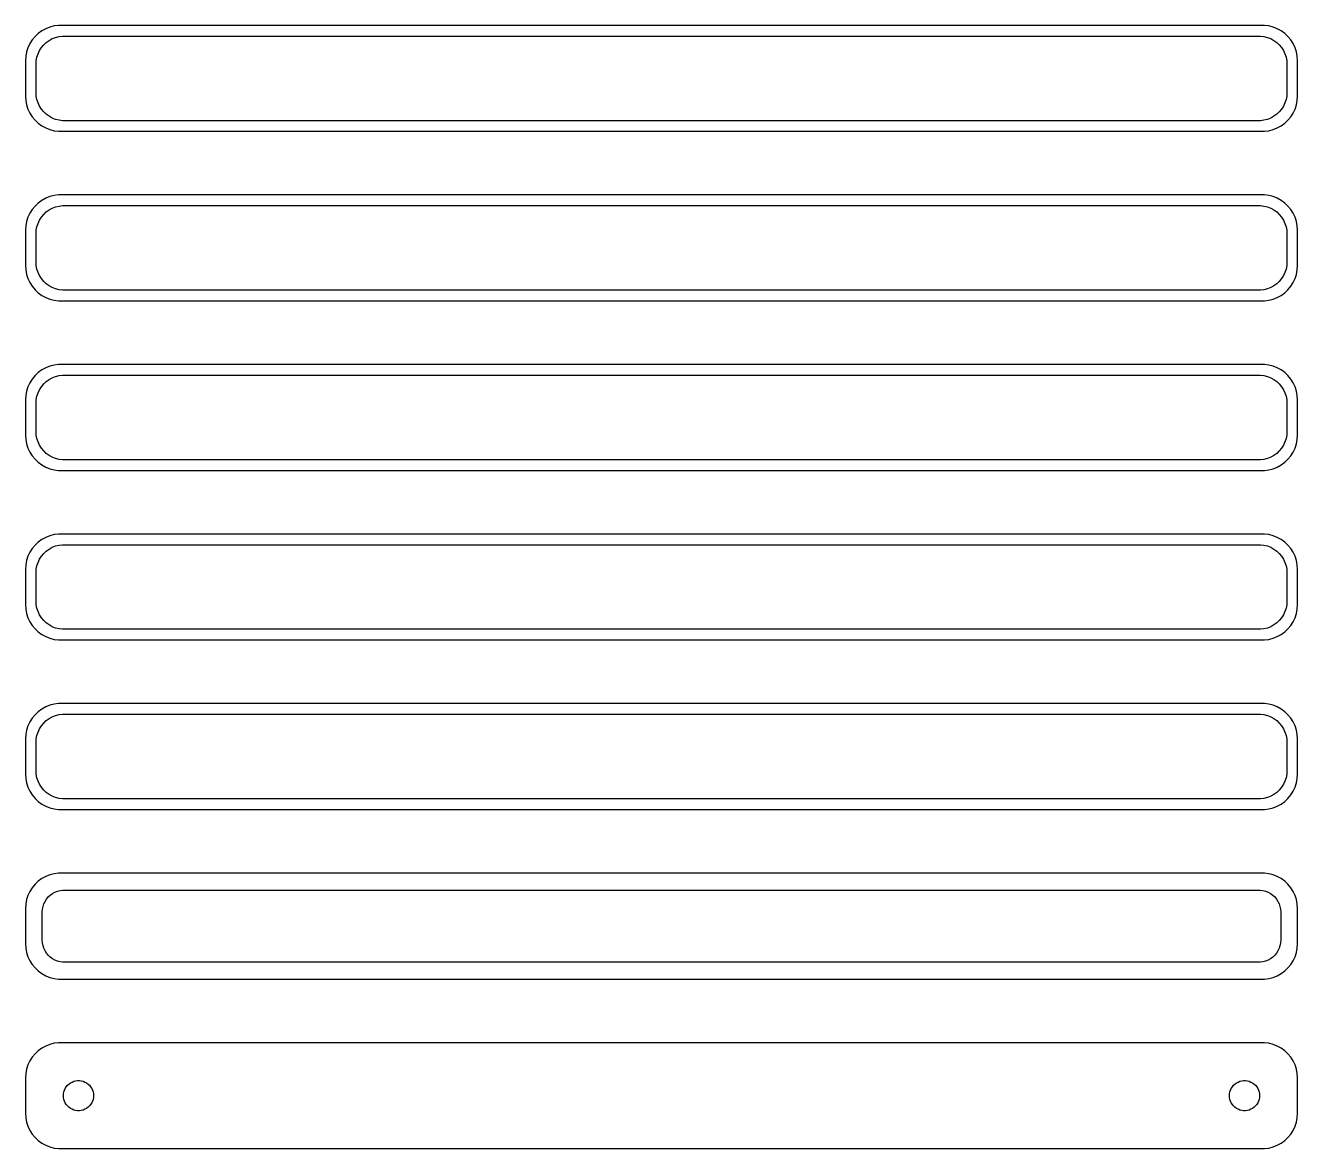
# Model space of a CAD drawing. Header units: metres. Extents: x -90 to 90, y 353 to 703.
# Drawn here: x -90 to 90, y 352.5 to 511.5 of the extents above; entities that cross this region are included whole.
import ezdxf

# ---------------------------------------------------------------- set-up
doc = ezdxf.new("R2010")
doc.units = ezdxf.units.M

msp = doc.modelspace()

# ---------------------------------------------------------------- linework, layer by layer
for p, q in [((-86.5451, 511.255), (-87.1289, 511.024)), ((-85.9369, 511.411), (-86.5451, 511.255)), ((-85.3139, 511.49), (-85.9369, 511.411)), ((85.3139, 511.49), (-85.3139, 511.49)), ((85.9369, 511.411), (85.3139, 511.49)), ((86.5451, 511.255), (85.9369, 511.411)), ((87.1289, 511.024), (86.5451, 511.255)), ((-89.0451, 509.439), (-89.3815, 508.909)), ((-88.6448, 509.923), (-89.0451, 509.439)), ((-88.1871, 510.353), (-88.6448, 509.923)), ((-87.6791, 510.722), (-88.1871, 510.353)), ((-87.1289, 511.024), (-87.6791, 510.722)), ((-86.6433, 509.377), (-86.2031, 509.619)), ((-86.2031, 509.619), (-85.7361, 509.804)), ((-85.7361, 509.804), (-85.2495, 509.929)), ((-85.2495, 509.929), (-84.7512, 509.992)), ((-84.7512, 509.992), (84.7512, 509.992)), ((84.7512, 509.992), (85.2495, 509.929)), ((85.2495, 509.929), (85.7361, 509.804)), ((85.7361, 509.804), (86.2031, 509.619)), ((86.2031, 509.619), (86.6433, 509.377)), ((87.6791, 510.722), (87.1289, 511.024)), ((88.1871, 510.353), (87.6791, 510.722)), ((88.6448, 509.923), (88.1871, 510.353)), ((89.0451, 509.439), (88.6448, 509.923)), ((89.3815, 508.909), (89.0451, 509.439)), ((-89.8429, 507.743), (-89.9606, 507.127)), ((-89.6489, 508.341), (-89.8429, 507.743)), ((-89.3815, 508.909), (-89.6489, 508.341)), ((-88.2191, 507.472), (-88.0052, 507.927)), ((-88.0052, 507.927), (-87.7361, 508.351)), ((-87.7361, 508.351), (-87.4159, 508.738)), ((-87.4159, 508.738), (-87.0497, 509.082)), ((-87.0497, 509.082), (-86.6433, 509.377)), ((86.6433, 509.377), (87.0497, 509.082)), ((87.0497, 509.082), (87.4159, 508.738)), ((87.4159, 508.738), (87.7361, 508.351)), ((87.7361, 508.351), (88.0052, 507.927)), ((88.0052, 507.927), (88.2191, 507.472)), ((89.6489, 508.341), (89.3815, 508.909)), ((89.8429, 507.743), (89.6489, 508.341)), ((89.9606, 507.127), (89.8429, 507.743)), ((-89.9606, 507.127), (-90, 506.5)), ((-90, 506.5), (-90, 501.5)), ((-88.5, 506), (-88.4685, 506.501)), ((-88.5, 502), (-88.5, 506)), ((-88.4685, 506.501), (-88.3743, 506.995)), ((-88.3743, 506.995), (-88.2191, 507.472)), ((88.2191, 507.472), (88.3743, 506.995)), ((88.3743, 506.995), (88.4685, 506.501)), ((88.4685, 506.501), (88.5, 506)), ((88.5, 506), (88.5, 502)), ((90, 506.5), (89.9606, 507.127)), ((90, 501.5), (90, 506.5)), ((-90, 501.5), (-89.9606, 500.873)), ((-89.9606, 500.873), (-89.8429, 500.257)), ((-88.4685, 501.499), (-88.5, 502)), ((-88.3743, 501.005), (-88.4685, 501.499)), ((-88.2191, 500.528), (-88.3743, 501.005)), ((-88.0052, 500.073), (-88.2191, 500.528)), ((88.2191, 500.528), (88.0052, 500.073)), ((88.3743, 501.005), (88.2191, 500.528)), ((88.4685, 501.499), (88.3743, 501.005)), ((88.5, 502), (88.4685, 501.499)), ((89.8429, 500.257), (89.9606, 500.873)), ((89.9606, 500.873), (90, 501.5)), ((-89.8429, 500.257), (-89.6489, 499.659)), ((-89.6489, 499.659), (-89.3815, 499.091)), ((-89.3815, 499.091), (-89.0451, 498.561)), ((-87.7361, 499.649), (-88.0052, 500.073)), ((-87.4159, 499.262), (-87.7361, 499.649)), ((-87.0497, 498.918), (-87.4159, 499.262)), ((-86.6433, 498.623), (-87.0497, 498.918)), ((-86.2031, 498.381), (-86.6433, 498.623)), ((86.6433, 498.623), (86.2031, 498.381)), ((87.0497, 498.918), (86.6433, 498.623)), ((87.4159, 499.262), (87.0497, 498.918)), ((87.7361, 499.649), (87.4159, 499.262)), ((88.0052, 500.073), (87.7361, 499.649)), ((89.0451, 498.561), (89.3815, 499.091)), ((89.3815, 499.091), (89.6489, 499.659)), ((89.6489, 499.659), (89.8429, 500.257)), ((-89.0451, 498.561), (-88.6448, 498.077)), ((-88.6448, 498.077), (-88.1871, 497.647)), ((-88.1871, 497.647), (-87.6791, 497.278)), ((-87.6791, 497.278), (-87.1289, 496.976)), ((-87.1289, 496.976), (-86.5451, 496.745)), ((-85.7361, 498.196), (-86.2031, 498.381)), ((-85.2495, 498.071), (-85.7361, 498.196)), ((-84.7512, 498.008), (-85.2495, 498.071)), ((84.7512, 498.008), (-84.7512, 498.008)), ((85.2495, 498.071), (84.7512, 498.008)), ((85.7361, 498.196), (85.2495, 498.071)), ((86.2031, 498.381), (85.7361, 498.196)), ((86.5451, 496.745), (87.1289, 496.976)), ((87.1289, 496.976), (87.6791, 497.278)), ((87.6791, 497.278), (88.1871, 497.647)), ((88.1871, 497.647), (88.6448, 498.077)), ((88.6448, 498.077), (89.0451, 498.561)), ((-86.5451, 496.745), (-85.9369, 496.589)), ((-85.9369, 496.589), (-85.3139, 496.51)), ((-85.3139, 496.51), (85.3139, 496.51)), ((85.3139, 496.51), (85.9369, 496.589)), ((85.9369, 496.589), (86.5451, 496.745)), ((-88.1871, 486.353), (-88.6448, 485.923)), ((-87.6791, 486.722), (-88.1871, 486.353)), ((-87.1289, 487.024), (-87.6791, 486.722)), ((-86.5451, 487.255), (-87.1289, 487.024)), ((-85.9369, 487.411), (-86.5451, 487.255)), ((-85.3139, 487.49), (-85.9369, 487.411)), ((85.3139, 487.49), (-85.3139, 487.49)), ((85.9369, 487.411), (85.3139, 487.49)), ((86.5451, 487.255), (85.9369, 487.411)), ((87.1289, 487.024), (86.5451, 487.255)), ((87.6791, 486.722), (87.1289, 487.024)), ((88.1871, 486.353), (87.6791, 486.722)), ((88.6448, 485.923), (88.1871, 486.353)), ((-89.6489, 484.341), (-89.8429, 483.743)), ((-89.3815, 484.909), (-89.6489, 484.341)), ((-89.0451, 485.439), (-89.3815, 484.909)), ((-88.6448, 485.923), (-89.0451, 485.439)), ((-88.0052, 483.927), (-87.7361, 484.351)), ((-87.7361, 484.351), (-87.4159, 484.738)), ((-87.4159, 484.738), (-87.0497, 485.082)), ((-87.0497, 485.082), (-86.6433, 485.377)), ((-86.6433, 485.377), (-86.2031, 485.619)), ((-86.2031, 485.619), (-85.7361, 485.804)), ((-85.7361, 485.804), (-85.2495, 485.929)), ((-85.2495, 485.929), (-84.7512, 485.992)), ((-84.7512, 485.992), (84.7512, 485.992)), ((84.7512, 485.992), (85.2495, 485.929)), ((85.2495, 485.929), (85.7361, 485.804)), ((85.7361, 485.804), (86.2031, 485.619)), ((86.2031, 485.619), (86.6433, 485.377)), ((86.6433, 485.377), (87.0497, 485.082)), ((87.0497, 485.082), (87.4159, 484.738)), ((87.4159, 484.738), (87.7361, 484.351)), ((87.7361, 484.351), (88.0052, 483.927)), ((89.0451, 485.439), (88.6448, 485.923)), ((89.3815, 484.909), (89.0451, 485.439)), ((89.6489, 484.341), (89.3815, 484.909)), ((89.8429, 483.743), (89.6489, 484.341)), ((-89.9606, 483.127), (-90, 482.5)), ((-90, 482.5), (-90, 477.5)), ((-89.8429, 483.743), (-89.9606, 483.127)), ((-88.5, 482), (-88.4685, 482.501)), ((-88.4685, 482.501), (-88.3743, 482.995)), ((-88.3743, 482.995), (-88.2191, 483.472)), ((-88.2191, 483.472), (-88.0052, 483.927)), ((88.0052, 483.927), (88.2191, 483.472)), ((88.2191, 483.472), (88.3743, 482.995)), ((88.3743, 482.995), (88.4685, 482.501)), ((88.4685, 482.501), (88.5, 482)), ((89.9606, 483.127), (89.8429, 483.743)), ((90, 482.5), (89.9606, 483.127)), ((90, 477.5), (90, 482.5)), ((-88.5, 478), (-88.5, 482)), ((88.5, 482), (88.5, 478)), ((-90, 477.5), (-89.9606, 476.873)), ((-88.4685, 477.499), (-88.5, 478)), ((-88.3743, 477.005), (-88.4685, 477.499)), ((-88.2191, 476.528), (-88.3743, 477.005)), ((88.3743, 477.005), (88.2191, 476.528)), ((88.4685, 477.499), (88.3743, 477.005)), ((88.5, 478), (88.4685, 477.499)), ((89.9606, 476.873), (90, 477.5)), ((-89.9606, 476.873), (-89.8429, 476.257)), ((-89.8429, 476.257), (-89.6489, 475.659)), ((-89.6489, 475.659), (-89.3815, 475.091)), ((-88.0052, 476.073), (-88.2191, 476.528)), ((-87.7361, 475.649), (-88.0052, 476.073)), ((-87.4159, 475.262), (-87.7361, 475.649)), ((-87.0497, 474.918), (-87.4159, 475.262)), ((87.4159, 475.262), (87.0497, 474.918)), ((87.7361, 475.649), (87.4159, 475.262)), ((88.0052, 476.073), (87.7361, 475.649)), ((88.2191, 476.528), (88.0052, 476.073)), ((89.3815, 475.091), (89.6489, 475.659)), ((89.6489, 475.659), (89.8429, 476.257)), ((89.8429, 476.257), (89.9606, 476.873)), ((-89.3815, 475.091), (-89.0451, 474.561)), ((-89.0451, 474.561), (-88.6448, 474.077)), ((-88.6448, 474.077), (-88.1871, 473.647)), ((-88.1871, 473.647), (-87.6791, 473.278)), ((-86.6433, 474.623), (-87.0497, 474.918)), ((-86.2031, 474.381), (-86.6433, 474.623)), ((-85.7361, 474.196), (-86.2031, 474.381)), ((-85.2495, 474.071), (-85.7361, 474.196)), ((-84.7512, 474.008), (-85.2495, 474.071)), ((84.7512, 474.008), (-84.7512, 474.008)), ((85.2495, 474.071), (84.7512, 474.008)), ((85.7361, 474.196), (85.2495, 474.071)), ((86.2031, 474.381), (85.7361, 474.196)), ((86.6433, 474.623), (86.2031, 474.381)), ((87.0497, 474.918), (86.6433, 474.623)), ((87.6791, 473.278), (88.1871, 473.647)), ((88.1871, 473.647), (88.6448, 474.077)), ((88.6448, 474.077), (89.0451, 474.561)), ((89.0451, 474.561), (89.3815, 475.091)), ((-87.6791, 473.278), (-87.1289, 472.976)), ((-87.1289, 472.976), (-86.5451, 472.745)), ((-86.5451, 472.745), (-85.9369, 472.589)), ((-85.9369, 472.589), (-85.3139, 472.51)), ((-85.3139, 472.51), (85.3139, 472.51)), ((85.3139, 472.51), (85.9369, 472.589)), ((85.9369, 472.589), (86.5451, 472.745)), ((86.5451, 472.745), (87.1289, 472.976)), ((87.1289, 472.976), (87.6791, 473.278)), ((-87.6791, 462.722), (-88.1871, 462.353)), ((-87.1289, 463.024), (-87.6791, 462.722)), ((-86.5451, 463.255), (-87.1289, 463.024)), ((-85.9369, 463.411), (-86.5451, 463.255)), ((-85.3139, 463.49), (-85.9369, 463.411)), ((85.3139, 463.49), (-85.3139, 463.49)), ((85.9369, 463.411), (85.3139, 463.49)), ((86.5451, 463.255), (85.9369, 463.411)), ((87.1289, 463.024), (86.5451, 463.255)), ((87.6791, 462.722), (87.1289, 463.024)), ((88.1871, 462.353), (87.6791, 462.722)), ((-89.3815, 460.909), (-89.6489, 460.341)), ((-89.0451, 461.439), (-89.3815, 460.909)), ((-88.6448, 461.923), (-89.0451, 461.439)), ((-88.1871, 462.353), (-88.6448, 461.923)), ((-87.4159, 460.738), (-87.0497, 461.082)), ((-87.0497, 461.082), (-86.6433, 461.377)), ((-86.6433, 461.377), (-86.2031, 461.619)), ((-86.2031, 461.619), (-85.7361, 461.804)), ((-85.7361, 461.804), (-85.2495, 461.929)), ((-85.2495, 461.929), (-84.7512, 461.992)), ((-84.7512, 461.992), (84.7512, 461.992)), ((84.7512, 461.992), (85.2495, 461.929)), ((85.2495, 461.929), (85.7361, 461.804)), ((85.7361, 461.804), (86.2031, 461.619)), ((86.2031, 461.619), (86.6433, 461.377)), ((86.6433, 461.377), (87.0497, 461.082)), ((87.0497, 461.082), (87.4159, 460.738)), ((88.6448, 461.923), (88.1871, 462.353)), ((89.0451, 461.439), (88.6448, 461.923)), ((89.3815, 460.909), (89.0451, 461.439)), ((89.6489, 460.341), (89.3815, 460.909)), ((-89.9606, 459.127), (-90, 458.5)), ((-89.8429, 459.743), (-89.9606, 459.127)), ((-89.6489, 460.341), (-89.8429, 459.743)), ((-88.3743, 458.995), (-88.2191, 459.472)), ((-88.2191, 459.472), (-88.0052, 459.927)), ((-88.0052, 459.927), (-87.7361, 460.351)), ((-87.7361, 460.351), (-87.4159, 460.738)), ((87.4159, 460.738), (87.7361, 460.351)), ((87.7361, 460.351), (88.0052, 459.927)), ((88.0052, 459.927), (88.2191, 459.472)), ((88.2191, 459.472), (88.3743, 458.995)), ((89.8429, 459.743), (89.6489, 460.341)), ((89.9606, 459.127), (89.8429, 459.743)), ((90, 458.5), (89.9606, 459.127)), ((-90, 458.5), (-90, 453.5)), ((-88.5, 458), (-88.4685, 458.501)), ((-88.5, 454), (-88.5, 458)), ((-88.4685, 458.501), (-88.3743, 458.995)), ((88.3743, 458.995), (88.4685, 458.501)), ((88.4685, 458.501), (88.5, 458)), ((88.5, 458), (88.5, 454)), ((90, 453.5), (90, 458.5)), ((-88.4685, 453.499), (-88.5, 454)), ((88.5, 454), (88.4685, 453.499)), ((-90, 453.5), (-89.9606, 452.873)), ((-89.9606, 452.873), (-89.8429, 452.257)), ((-89.8429, 452.257), (-89.6489, 451.659)), ((-88.3743, 453.005), (-88.4685, 453.499)), ((-88.2191, 452.528), (-88.3743, 453.005)), ((-88.0052, 452.073), (-88.2191, 452.528)), ((-87.7361, 451.649), (-88.0052, 452.073)), ((88.0052, 452.073), (87.7361, 451.649)), ((88.2191, 452.528), (88.0052, 452.073)), ((88.3743, 453.005), (88.2191, 452.528)), ((88.4685, 453.499), (88.3743, 453.005)), ((89.6489, 451.659), (89.8429, 452.257)), ((89.8429, 452.257), (89.9606, 452.873)), ((89.9606, 452.873), (90, 453.5)), ((-89.6489, 451.659), (-89.3815, 451.091)), ((-89.3815, 451.091), (-89.0451, 450.561)), ((-89.0451, 450.561), (-88.6448, 450.077)), ((-88.6448, 450.077), (-88.1871, 449.647)), ((-87.4159, 451.262), (-87.7361, 451.649)), ((-87.0497, 450.918), (-87.4159, 451.262)), ((-86.6433, 450.623), (-87.0497, 450.918)), ((-86.2031, 450.381), (-86.6433, 450.623)), ((-85.7361, 450.196), (-86.2031, 450.381)), ((-85.2495, 450.071), (-85.7361, 450.196)), ((-84.7512, 450.008), (-85.2495, 450.071)), ((84.7512, 450.008), (-84.7512, 450.008)), ((85.2495, 450.071), (84.7512, 450.008)), ((85.7361, 450.196), (85.2495, 450.071)), ((86.2031, 450.381), (85.7361, 450.196)), ((86.6433, 450.623), (86.2031, 450.381)), ((87.0497, 450.918), (86.6433, 450.623)), ((87.4159, 451.262), (87.0497, 450.918)), ((87.7361, 451.649), (87.4159, 451.262)), ((88.1871, 449.647), (88.6448, 450.077)), ((88.6448, 450.077), (89.0451, 450.561)), ((89.0451, 450.561), (89.3815, 451.091)), ((89.3815, 451.091), (89.6489, 451.659)), ((-88.1871, 449.647), (-87.6791, 449.278)), ((-87.6791, 449.278), (-87.1289, 448.976)), ((-87.1289, 448.976), (-86.5451, 448.745)), ((-86.5451, 448.745), (-85.9369, 448.589)), ((-85.9369, 448.589), (-85.3139, 448.51)), ((-85.3139, 448.51), (85.3139, 448.51)), ((85.3139, 448.51), (85.9369, 448.589)), ((85.9369, 448.589), (86.5451, 448.745)), ((86.5451, 448.745), (87.1289, 448.976)), ((87.1289, 448.976), (87.6791, 449.278)), ((87.6791, 449.278), (88.1871, 449.647)), ((-86.5451, 439.255), (-87.1289, 439.024)), ((-85.9369, 439.411), (-86.5451, 439.255)), ((-85.3139, 439.49), (-85.9369, 439.411)), ((85.3139, 439.49), (-85.3139, 439.49)), ((85.9369, 439.411), (85.3139, 439.49)), ((86.5451, 439.255), (85.9369, 439.411)), ((87.1289, 439.024), (86.5451, 439.255)), ((-89.0451, 437.439), (-89.3815, 436.909)), ((-88.6448, 437.923), (-89.0451, 437.439)), ((-88.1871, 438.353), (-88.6448, 437.923)), ((-87.6791, 438.722), (-88.1871, 438.353)), ((-87.1289, 439.024), (-87.6791, 438.722)), ((-86.6433, 437.377), (-86.2031, 437.619)), ((-86.2031, 437.619), (-85.7361, 437.804)), ((-85.7361, 437.804), (-85.2495, 437.929)), ((-85.2495, 437.929), (-84.7512, 437.992)), ((-84.7512, 437.992), (84.7512, 437.992)), ((84.7512, 437.992), (85.2495, 437.929)), ((85.2495, 437.929), (85.7361, 437.804)), ((85.7361, 437.804), (86.2031, 437.619)), ((86.2031, 437.619), (86.6433, 437.377)), ((87.6791, 438.722), (87.1289, 439.024)), ((88.1871, 438.353), (87.6791, 438.722)), ((88.6448, 437.923), (88.1871, 438.353)), ((89.0451, 437.439), (88.6448, 437.923)), ((89.3815, 436.909), (89.0451, 437.439)), ((-89.8429, 435.743), (-89.9606, 435.127)), ((-89.6489, 436.341), (-89.8429, 435.743)), ((-89.3815, 436.909), (-89.6489, 436.341)), ((-88.2191, 435.472), (-88.0052, 435.927)), ((-88.0052, 435.927), (-87.7361, 436.351)), ((-87.7361, 436.351), (-87.4159, 436.738)), ((-87.4159, 436.738), (-87.0497, 437.082)), ((-87.0497, 437.082), (-86.6433, 437.377)), ((86.6433, 437.377), (87.0497, 437.082)), ((87.0497, 437.082), (87.4159, 436.738)), ((87.4159, 436.738), (87.7361, 436.351)), ((87.7361, 436.351), (88.0052, 435.927)), ((88.0052, 435.927), (88.2191, 435.472)), ((89.6489, 436.341), (89.3815, 436.909)), ((89.8429, 435.743), (89.6489, 436.341)), ((89.9606, 435.127), (89.8429, 435.743)), ((-89.9606, 435.127), (-90, 434.5)), ((-90, 434.5), (-90, 429.5)), ((-88.5, 434), (-88.4685, 434.501)), ((-88.5, 430), (-88.5, 434)), ((-88.4685, 434.501), (-88.3743, 434.995)), ((-88.3743, 434.995), (-88.2191, 435.472)), ((88.2191, 435.472), (88.3743, 434.995)), ((88.3743, 434.995), (88.4685, 434.501)), ((88.4685, 434.501), (88.5, 434)), ((88.5, 434), (88.5, 430)), ((90, 434.5), (89.9606, 435.127)), ((90, 429.5), (90, 434.5)), ((-90, 429.5), (-89.9606, 428.873)), ((-89.9606, 428.873), (-89.8429, 428.257)), ((-88.4685, 429.499), (-88.5, 430)), ((-88.3743, 429.005), (-88.4685, 429.499)), ((-88.2191, 428.528), (-88.3743, 429.005)), ((-88.0052, 428.073), (-88.2191, 428.528)), ((88.2191, 428.528), (88.0052, 428.073)), ((88.3743, 429.005), (88.2191, 428.528)), ((88.4685, 429.499), (88.3743, 429.005)), ((88.5, 430), (88.4685, 429.499)), ((89.8429, 428.257), (89.9606, 428.873)), ((89.9606, 428.873), (90, 429.5)), ((-89.8429, 428.257), (-89.6489, 427.659)), ((-89.6489, 427.659), (-89.3815, 427.091)), ((-89.3815, 427.091), (-89.0451, 426.561)), ((-87.7361, 427.649), (-88.0052, 428.073)), ((-87.4159, 427.262), (-87.7361, 427.649)), ((-87.0497, 426.918), (-87.4159, 427.262)), ((-86.6433, 426.623), (-87.0497, 426.918)), ((-86.2031, 426.381), (-86.6433, 426.623)), ((86.6433, 426.623), (86.2031, 426.381)), ((87.0497, 426.918), (86.6433, 426.623)), ((87.4159, 427.262), (87.0497, 426.918)), ((87.7361, 427.649), (87.4159, 427.262)), ((88.0052, 428.073), (87.7361, 427.649)), ((89.0451, 426.561), (89.3815, 427.091)), ((89.3815, 427.091), (89.6489, 427.659)), ((89.6489, 427.659), (89.8429, 428.257)), ((-89.0451, 426.561), (-88.6448, 426.077)), ((-88.6448, 426.077), (-88.1871, 425.647)), ((-88.1871, 425.647), (-87.6791, 425.278)), ((-87.6791, 425.278), (-87.1289, 424.976)), ((-87.1289, 424.976), (-86.5451, 424.745)), ((-85.7361, 426.196), (-86.2031, 426.381)), ((-85.2495, 426.071), (-85.7361, 426.196)), ((-84.7512, 426.008), (-85.2495, 426.071)), ((84.7512, 426.008), (-84.7512, 426.008)), ((85.2495, 426.071), (84.7512, 426.008)), ((85.7361, 426.196), (85.2495, 426.071)), ((86.2031, 426.381), (85.7361, 426.196)), ((86.5451, 424.745), (87.1289, 424.976)), ((87.1289, 424.976), (87.6791, 425.278)), ((87.6791, 425.278), (88.1871, 425.647)), ((88.1871, 425.647), (88.6448, 426.077)), ((88.6448, 426.077), (89.0451, 426.561)), ((-86.5451, 424.745), (-85.9369, 424.589)), ((-85.9369, 424.589), (-85.3139, 424.51)), ((-85.3139, 424.51), (85.3139, 424.51)), ((85.3139, 424.51), (85.9369, 424.589)), ((85.9369, 424.589), (86.5451, 424.745)), ((-88.1871, 414.353), (-88.6448, 413.923)), ((-87.6791, 414.722), (-88.1871, 414.353)), ((-87.1289, 415.024), (-87.6791, 414.722)), ((-86.5451, 415.255), (-87.1289, 415.024)), ((-85.9369, 415.411), (-86.5451, 415.255)), ((-85.3139, 415.49), (-85.9369, 415.411)), ((85.3139, 415.49), (-85.3139, 415.49)), ((85.9369, 415.411), (85.3139, 415.49)), ((86.5451, 415.255), (85.9369, 415.411)), ((87.1289, 415.024), (86.5451, 415.255)), ((87.6791, 414.722), (87.1289, 415.024)), ((88.1871, 414.353), (87.6791, 414.722)), ((88.6448, 413.923), (88.1871, 414.353)), ((-89.6489, 412.341), (-89.8429, 411.743)), ((-89.3815, 412.909), (-89.6489, 412.341)), ((-89.0451, 413.439), (-89.3815, 412.909)), ((-88.6448, 413.923), (-89.0451, 413.439)), ((-88.0052, 411.927), (-87.7361, 412.351)), ((-87.7361, 412.351), (-87.4159, 412.738)), ((-87.4159, 412.738), (-87.0497, 413.082)), ((-87.0497, 413.082), (-86.6433, 413.377)), ((-86.6433, 413.377), (-86.2031, 413.619)), ((-86.2031, 413.619), (-85.7361, 413.804)), ((-85.7361, 413.804), (-85.2495, 413.929)), ((-85.2495, 413.929), (-84.7512, 413.992)), ((-84.7512, 413.992), (84.7512, 413.992)), ((84.7512, 413.992), (85.2495, 413.929)), ((85.2495, 413.929), (85.7361, 413.804)), ((85.7361, 413.804), (86.2031, 413.619)), ((86.2031, 413.619), (86.6433, 413.377)), ((86.6433, 413.377), (87.0497, 413.082)), ((87.0497, 413.082), (87.4159, 412.738)), ((87.4159, 412.738), (87.7361, 412.351)), ((87.7361, 412.351), (88.0052, 411.927)), ((89.0451, 413.439), (88.6448, 413.923)), ((89.3815, 412.909), (89.0451, 413.439)), ((89.6489, 412.341), (89.3815, 412.909)), ((89.8429, 411.743), (89.6489, 412.341)), ((-89.9606, 411.127), (-90, 410.5)), ((-90, 410.5), (-90, 405.5)), ((-89.8429, 411.743), (-89.9606, 411.127)), ((-88.5, 410), (-88.4685, 410.501)), ((-88.4685, 410.501), (-88.3743, 410.995)), ((-88.3743, 410.995), (-88.2191, 411.472)), ((-88.2191, 411.472), (-88.0052, 411.927)), ((88.0052, 411.927), (88.2191, 411.472)), ((88.2191, 411.472), (88.3743, 410.995)), ((88.3743, 410.995), (88.4685, 410.501)), ((88.4685, 410.501), (88.5, 410)), ((89.9606, 411.127), (89.8429, 411.743)), ((90, 410.5), (89.9606, 411.127)), ((90, 405.5), (90, 410.5)), ((-88.5, 406), (-88.5, 410)), ((88.5, 410), (88.5, 406)), ((-90, 405.5), (-89.9606, 404.873)), ((-88.4685, 405.499), (-88.5, 406)), ((-88.3743, 405.005), (-88.4685, 405.499)), ((-88.2191, 404.528), (-88.3743, 405.005)), ((88.3743, 405.005), (88.2191, 404.528)), ((88.4685, 405.499), (88.3743, 405.005)), ((88.5, 406), (88.4685, 405.499)), ((89.9606, 404.873), (90, 405.5)), ((-89.9606, 404.873), (-89.8429, 404.257)), ((-89.8429, 404.257), (-89.6489, 403.659)), ((-89.6489, 403.659), (-89.3815, 403.091)), ((-88.0052, 404.073), (-88.2191, 404.528)), ((-87.7361, 403.649), (-88.0052, 404.073)), ((-87.4159, 403.262), (-87.7361, 403.649)), ((-87.0497, 402.918), (-87.4159, 403.262)), ((87.4159, 403.262), (87.0497, 402.918)), ((87.7361, 403.649), (87.4159, 403.262)), ((88.0052, 404.073), (87.7361, 403.649)), ((88.2191, 404.528), (88.0052, 404.073)), ((89.3815, 403.091), (89.6489, 403.659)), ((89.6489, 403.659), (89.8429, 404.257)), ((89.8429, 404.257), (89.9606, 404.873)), ((-89.3815, 403.091), (-89.0451, 402.561)), ((-89.0451, 402.561), (-88.6448, 402.077)), ((-88.6448, 402.077), (-88.1871, 401.647)), ((-88.1871, 401.647), (-87.6791, 401.278)), ((-86.6433, 402.623), (-87.0497, 402.918)), ((-86.2031, 402.381), (-86.6433, 402.623)), ((-85.7361, 402.196), (-86.2031, 402.381)), ((-85.2495, 402.071), (-85.7361, 402.196)), ((-84.7512, 402.008), (-85.2495, 402.071)), ((84.7512, 402.008), (-84.7512, 402.008)), ((85.2495, 402.071), (84.7512, 402.008)), ((85.7361, 402.196), (85.2495, 402.071)), ((86.2031, 402.381), (85.7361, 402.196)), ((86.6433, 402.623), (86.2031, 402.381)), ((87.0497, 402.918), (86.6433, 402.623)), ((87.6791, 401.278), (88.1871, 401.647)), ((88.1871, 401.647), (88.6448, 402.077)), ((88.6448, 402.077), (89.0451, 402.561)), ((89.0451, 402.561), (89.3815, 403.091)), ((-87.6791, 401.278), (-87.1289, 400.976)), ((-87.1289, 400.976), (-86.5451, 400.745)), ((-86.5451, 400.745), (-85.9369, 400.589)), ((-85.9369, 400.589), (-85.3139, 400.51)), ((-85.3139, 400.51), (85.3139, 400.51)), ((85.3139, 400.51), (85.9369, 400.589)), ((85.9369, 400.589), (86.5451, 400.745)), ((86.5451, 400.745), (87.1289, 400.976)), ((87.1289, 400.976), (87.6791, 401.278)), ((-87.6791, 390.722), (-88.1871, 390.353)), ((-87.1289, 391.024), (-87.6791, 390.722)), ((-86.5451, 391.255), (-87.1289, 391.024)), ((-85.9369, 391.411), (-86.5451, 391.255)), ((-85.3139, 391.49), (-85.9369, 391.411)), ((85.3139, 391.49), (-85.3139, 391.49)), ((85.9369, 391.411), (85.3139, 391.49)), ((86.5451, 391.255), (85.9369, 391.411)), ((87.1289, 391.024), (86.5451, 391.255)), ((87.6791, 390.722), (87.1289, 391.024)), ((88.1871, 390.353), (87.6791, 390.722)), ((-89.3815, 388.909), (-89.6489, 388.341)), ((-89.0451, 389.439), (-89.3815, 388.909)), ((-88.6448, 389.923), (-89.0451, 389.439)), ((-88.1871, 390.353), (-88.6448, 389.923)), ((-86.168, 388.628), (-85.8254, 388.817)), ((-85.8254, 388.817), (-85.4619, 388.961)), ((-85.4619, 388.961), (-85.0833, 389.058)), ((-85.0833, 389.058), (-84.6955, 389.107)), ((-84.6955, 389.107), (84.6955, 389.107)), ((84.6955, 389.107), (85.0833, 389.058)), ((85.0833, 389.058), (85.4619, 388.961)), ((85.4619, 388.961), (85.8254, 388.817)), ((85.8254, 388.817), (86.168, 388.628)), ((88.6448, 389.923), (88.1871, 390.353)), ((89.0451, 389.439), (88.6448, 389.923)), ((89.3815, 388.909), (89.0451, 389.439)), ((89.6489, 388.341), (89.3815, 388.909)), ((-89.9606, 387.127), (-90, 386.5)), ((-89.8429, 387.743), (-89.9606, 387.127)), ((-89.6489, 388.341), (-89.8429, 387.743)), ((-87.5151, 386.774), (-87.3943, 387.146)), ((-87.3943, 387.146), (-87.2279, 387.5)), ((-87.2279, 387.5), (-87.0184, 387.83)), ((-87.0184, 387.83), (-86.7692, 388.131)), ((-86.7692, 388.131), (-86.4843, 388.399)), ((-86.4843, 388.399), (-86.168, 388.628)), ((86.168, 388.628), (86.4843, 388.399)), ((86.4843, 388.399), (86.7692, 388.131)), ((86.7692, 388.131), (87.0184, 387.83)), ((87.0184, 387.83), (87.2279, 387.5)), ((87.2279, 387.5), (87.3943, 387.146)), ((87.3943, 387.146), (87.5151, 386.774)), ((89.8429, 387.743), (89.6489, 388.341)), ((89.9606, 387.127), (89.8429, 387.743)), ((90, 386.5), (89.9606, 387.127)), ((-90, 386.5), (-90, 381.5)), ((-87.6129, 386), (-87.5884, 386.39)), ((-87.6129, 382), (-87.6129, 386)), ((-87.5884, 386.39), (-87.5151, 386.774)), ((87.5151, 386.774), (87.5884, 386.39)), ((87.5884, 386.39), (87.6129, 386)), ((87.6129, 386), (87.6129, 382)), ((90, 381.5), (90, 386.5)), ((-87.5884, 381.61), (-87.6129, 382)), ((-87.5151, 381.226), (-87.5884, 381.61)), ((87.5884, 381.61), (87.5151, 381.226)), ((87.6129, 382), (87.5884, 381.61)), ((-90, 381.5), (-89.9606, 380.873)), ((-89.9606, 380.873), (-89.8429, 380.257)), ((-89.8429, 380.257), (-89.6489, 379.659)), ((-87.3943, 380.854), (-87.5151, 381.226)), ((-87.2279, 380.5), (-87.3943, 380.854)), ((-87.0184, 380.17), (-87.2279, 380.5)), ((-86.7692, 379.869), (-87.0184, 380.17)), ((-86.4843, 379.601), (-86.7692, 379.869)), ((86.7692, 379.869), (86.4843, 379.601)), ((87.0184, 380.17), (86.7692, 379.869)), ((87.2279, 380.5), (87.0184, 380.17)), ((87.3943, 380.854), (87.2279, 380.5)), ((87.5151, 381.226), (87.3943, 380.854)), ((89.6489, 379.659), (89.8429, 380.257)), ((89.8429, 380.257), (89.9606, 380.873)), ((89.9606, 380.873), (90, 381.5)), ((-89.6489, 379.659), (-89.3815, 379.091)), ((-89.3815, 379.091), (-89.0451, 378.561)), ((-89.0451, 378.561), (-88.6448, 378.077)), ((-88.6448, 378.077), (-88.1871, 377.647)), ((-86.168, 379.372), (-86.4843, 379.601)), ((-85.8254, 379.183), (-86.168, 379.372)), ((-85.4619, 379.039), (-85.8254, 379.183)), ((-85.0833, 378.942), (-85.4619, 379.039)), ((-84.6955, 378.893), (-85.0833, 378.942)), ((84.6955, 378.893), (-84.6955, 378.893)), ((85.0833, 378.942), (84.6955, 378.893)), ((85.4619, 379.039), (85.0833, 378.942)), ((85.8254, 379.183), (85.4619, 379.039)), ((86.168, 379.372), (85.8254, 379.183)), ((86.4843, 379.601), (86.168, 379.372)), ((88.1871, 377.647), (88.6448, 378.077)), ((88.6448, 378.077), (89.0451, 378.561)), ((89.0451, 378.561), (89.3815, 379.091)), ((89.3815, 379.091), (89.6489, 379.659)), ((-88.1871, 377.647), (-87.6791, 377.278)), ((-87.6791, 377.278), (-87.1289, 376.976)), ((-87.1289, 376.976), (-86.5451, 376.745)), ((-86.5451, 376.745), (-85.9369, 376.589)), ((-85.9369, 376.589), (-85.3139, 376.51)), ((-85.3139, 376.51), (85.3139, 376.51)), ((85.3139, 376.51), (85.9369, 376.589)), ((85.9369, 376.589), (86.5451, 376.745)), ((86.5451, 376.745), (87.1289, 376.976)), ((87.1289, 376.976), (87.6791, 377.278)), ((87.6791, 377.278), (88.1871, 377.647)), ((-86.5451, 367.255), (-87.1289, 367.024)), ((-85.9369, 367.411), (-86.5451, 367.255)), ((-85.3139, 367.49), (-85.9369, 367.411)), ((85.3139, 367.49), (-85.3139, 367.49)), ((85.9369, 367.411), (85.3139, 367.49)), ((86.5451, 367.255), (85.9369, 367.411)), ((87.1289, 367.024), (86.5451, 367.255)), ((-89.0451, 365.439), (-89.3815, 364.909)), ((-88.6448, 365.923), (-89.0451, 365.439)), ((-88.1871, 366.353), (-88.6448, 365.923)), ((-87.6791, 366.722), (-88.1871, 366.353)), ((-87.1289, 367.024), (-87.6791, 366.722)), ((87.6791, 366.722), (87.1289, 367.024)), ((88.1871, 366.353), (87.6791, 366.722)), ((88.6448, 365.923), (88.1871, 366.353)), ((89.0451, 365.439), (88.6448, 365.923)), ((89.3815, 364.909), (89.0451, 365.439)), ((-89.8429, 363.743), (-89.9606, 363.127)), ((-89.6489, 364.341), (-89.8429, 363.743)), ((-89.3815, 364.909), (-89.6489, 364.341)), ((89.6489, 364.341), (89.3815, 364.909)), ((89.8429, 363.743), (89.6489, 364.341)), ((89.9606, 363.127), (89.8429, 363.743)), ((-89.9606, 363.127), (-90, 362.5)), ((-90, 362.5), (-90, 357.5)), ((-83.8611, 361.645), (-83.6441, 361.803)), ((-83.6441, 361.803), (-83.4092, 361.932)), ((-83.4092, 361.932), (-83.1598, 362.031)), ((-83.1598, 362.031), (-82.9001, 362.097)), ((-82.9001, 362.097), (-82.6341, 362.131)), ((-82.6341, 362.131), (-82.3659, 362.131)), ((-82.3659, 362.131), (-82.0999, 362.097)), ((-82.0999, 362.097), (-81.8401, 362.031)), ((-81.8401, 362.031), (-81.5908, 361.932)), ((-81.5908, 361.932), (-81.3559, 361.803)), ((-81.3559, 361.803), (-81.1389, 361.645)), ((81.1389, 361.645), (81.3559, 361.803)), ((81.3559, 361.803), (81.5908, 361.932)), ((81.5908, 361.932), (81.8401, 362.031)), ((81.8401, 362.031), (82.0999, 362.097)), ((82.0999, 362.097), (82.3659, 362.131)), ((82.3659, 362.131), (82.6341, 362.131)), ((82.6341, 362.131), (82.9001, 362.097)), ((82.9001, 362.097), (83.1598, 362.031)), ((83.1598, 362.031), (83.4092, 361.932)), ((83.4092, 361.932), (83.6441, 361.803)), ((83.6441, 361.803), (83.8611, 361.645)), ((90, 362.5), (89.9606, 363.127)), ((90, 357.5), (90, 362.5)), ((-84.6353, 360), (-84.6185, 360.268)), ((-84.6185, 359.732), (-84.6353, 360)), ((-84.6185, 360.268), (-84.5682, 360.531)), ((-84.5682, 360.531), (-84.4853, 360.786)), ((-84.4853, 360.786), (-84.3712, 361.029)), ((-84.3712, 361.029), (-84.2275, 361.255)), ((-84.2275, 361.255), (-84.0566, 361.462)), ((-84.0566, 361.462), (-83.8611, 361.645)), ((-81.1389, 361.645), (-80.9434, 361.462)), ((-80.9434, 361.462), (-80.7725, 361.255)), ((-80.7725, 361.255), (-80.6288, 361.029)), ((-80.6288, 361.029), (-80.5146, 360.786)), ((-80.5146, 360.786), (-80.4318, 360.531)), ((-80.4318, 360.531), (-80.3815, 360.268)), ((-80.3815, 360.268), (-80.3647, 360)), ((-80.3647, 360), (-80.3815, 359.732)), ((80.3647, 360), (80.3815, 360.268)), ((80.3815, 359.732), (80.3647, 360)), ((80.3815, 360.268), (80.4318, 360.531)), ((80.4318, 360.531), (80.5146, 360.786)), ((80.5146, 360.786), (80.6288, 361.029)), ((80.6288, 361.029), (80.7725, 361.255)), ((80.7725, 361.255), (80.9434, 361.462)), ((80.9434, 361.462), (81.1389, 361.645)), ((83.8611, 361.645), (84.0566, 361.462)), ((84.0566, 361.462), (84.2275, 361.255)), ((84.2275, 361.255), (84.3712, 361.029)), ((84.3712, 361.029), (84.4853, 360.786)), ((84.4853, 360.786), (84.5682, 360.531)), ((84.5682, 360.531), (84.6185, 360.268)), ((84.6185, 360.268), (84.6353, 360)), ((84.6353, 360), (84.6185, 359.732)), ((-84.5682, 359.469), (-84.6185, 359.732)), ((-84.4853, 359.214), (-84.5682, 359.469)), ((-84.3712, 358.971), (-84.4853, 359.214)), ((-84.2275, 358.745), (-84.3712, 358.971)), ((-84.0566, 358.538), (-84.2275, 358.745)), ((-83.8611, 358.355), (-84.0566, 358.538)), ((-83.6441, 358.197), (-83.8611, 358.355)), ((-81.1389, 358.355), (-81.3559, 358.197)), ((-80.9434, 358.538), (-81.1389, 358.355)), ((-80.7725, 358.745), (-80.9434, 358.538)), ((-80.6288, 358.971), (-80.7725, 358.745)), ((-80.5146, 359.214), (-80.6288, 358.971)), ((-80.4318, 359.469), (-80.5146, 359.214)), ((-80.3815, 359.732), (-80.4318, 359.469)), ((80.4318, 359.469), (80.3815, 359.732)), ((80.5146, 359.214), (80.4318, 359.469)), ((80.6288, 358.971), (80.5146, 359.214)), ((80.7725, 358.745), (80.6288, 358.971)), ((80.9434, 358.538), (80.7725, 358.745)), ((81.1389, 358.355), (80.9434, 358.538)), ((81.3559, 358.197), (81.1389, 358.355)), ((83.8611, 358.355), (83.6441, 358.197)), ((84.0566, 358.538), (83.8611, 358.355)), ((84.2275, 358.745), (84.0566, 358.538)), ((84.3712, 358.971), (84.2275, 358.745)), ((84.4853, 359.214), (84.3712, 358.971)), ((84.5682, 359.469), (84.4853, 359.214)), ((84.6185, 359.732), (84.5682, 359.469)), ((-90, 357.5), (-89.9606, 356.873)), ((-89.9606, 356.873), (-89.8429, 356.257)), ((-83.4092, 358.068), (-83.6441, 358.197)), ((-83.1598, 357.969), (-83.4092, 358.068)), ((-82.9001, 357.903), (-83.1598, 357.969)), ((-82.6341, 357.869), (-82.9001, 357.903)), ((-82.3659, 357.869), (-82.6341, 357.869)), ((-82.0999, 357.903), (-82.3659, 357.869)), ((-81.8401, 357.969), (-82.0999, 357.903)), ((-81.5908, 358.068), (-81.8401, 357.969)), ((-81.3559, 358.197), (-81.5908, 358.068)), ((81.5908, 358.068), (81.3559, 358.197)), ((81.8401, 357.969), (81.5908, 358.068)), ((82.0999, 357.903), (81.8401, 357.969)), ((82.3659, 357.869), (82.0999, 357.903)), ((82.6341, 357.869), (82.3659, 357.869)), ((82.9001, 357.903), (82.6341, 357.869)), ((83.1598, 357.969), (82.9001, 357.903)), ((83.4092, 358.068), (83.1598, 357.969)), ((83.6441, 358.197), (83.4092, 358.068)), ((89.8429, 356.257), (89.9606, 356.873)), ((89.9606, 356.873), (90, 357.5)), ((-89.8429, 356.257), (-89.6489, 355.659)), ((-89.6489, 355.659), (-89.3815, 355.091)), ((-89.3815, 355.091), (-89.0451, 354.561)), ((89.0451, 354.561), (89.3815, 355.091)), ((89.3815, 355.091), (89.6489, 355.659)), ((89.6489, 355.659), (89.8429, 356.257)), ((-89.0451, 354.561), (-88.6448, 354.077)), ((-88.6448, 354.077), (-88.1871, 353.647)), ((-88.1871, 353.647), (-87.6791, 353.278)), ((-87.6791, 353.278), (-87.1289, 352.976)), ((-87.1289, 352.976), (-86.5451, 352.745)), ((86.5451, 352.745), (87.1289, 352.976)), ((87.1289, 352.976), (87.6791, 353.278)), ((87.6791, 353.278), (88.1871, 353.647)), ((88.1871, 353.647), (88.6448, 354.077)), ((88.6448, 354.077), (89.0451, 354.561)), ((-86.5451, 352.745), (-85.9369, 352.589)), ((-85.9369, 352.589), (-85.3139, 352.51)), ((-85.3139, 352.51), (85.3139, 352.51)), ((85.3139, 352.51), (85.9369, 352.589)), ((85.9369, 352.589), (86.5451, 352.745))]:
    msp.add_line(p, q)

doc.saveas('drawing.dxf')
